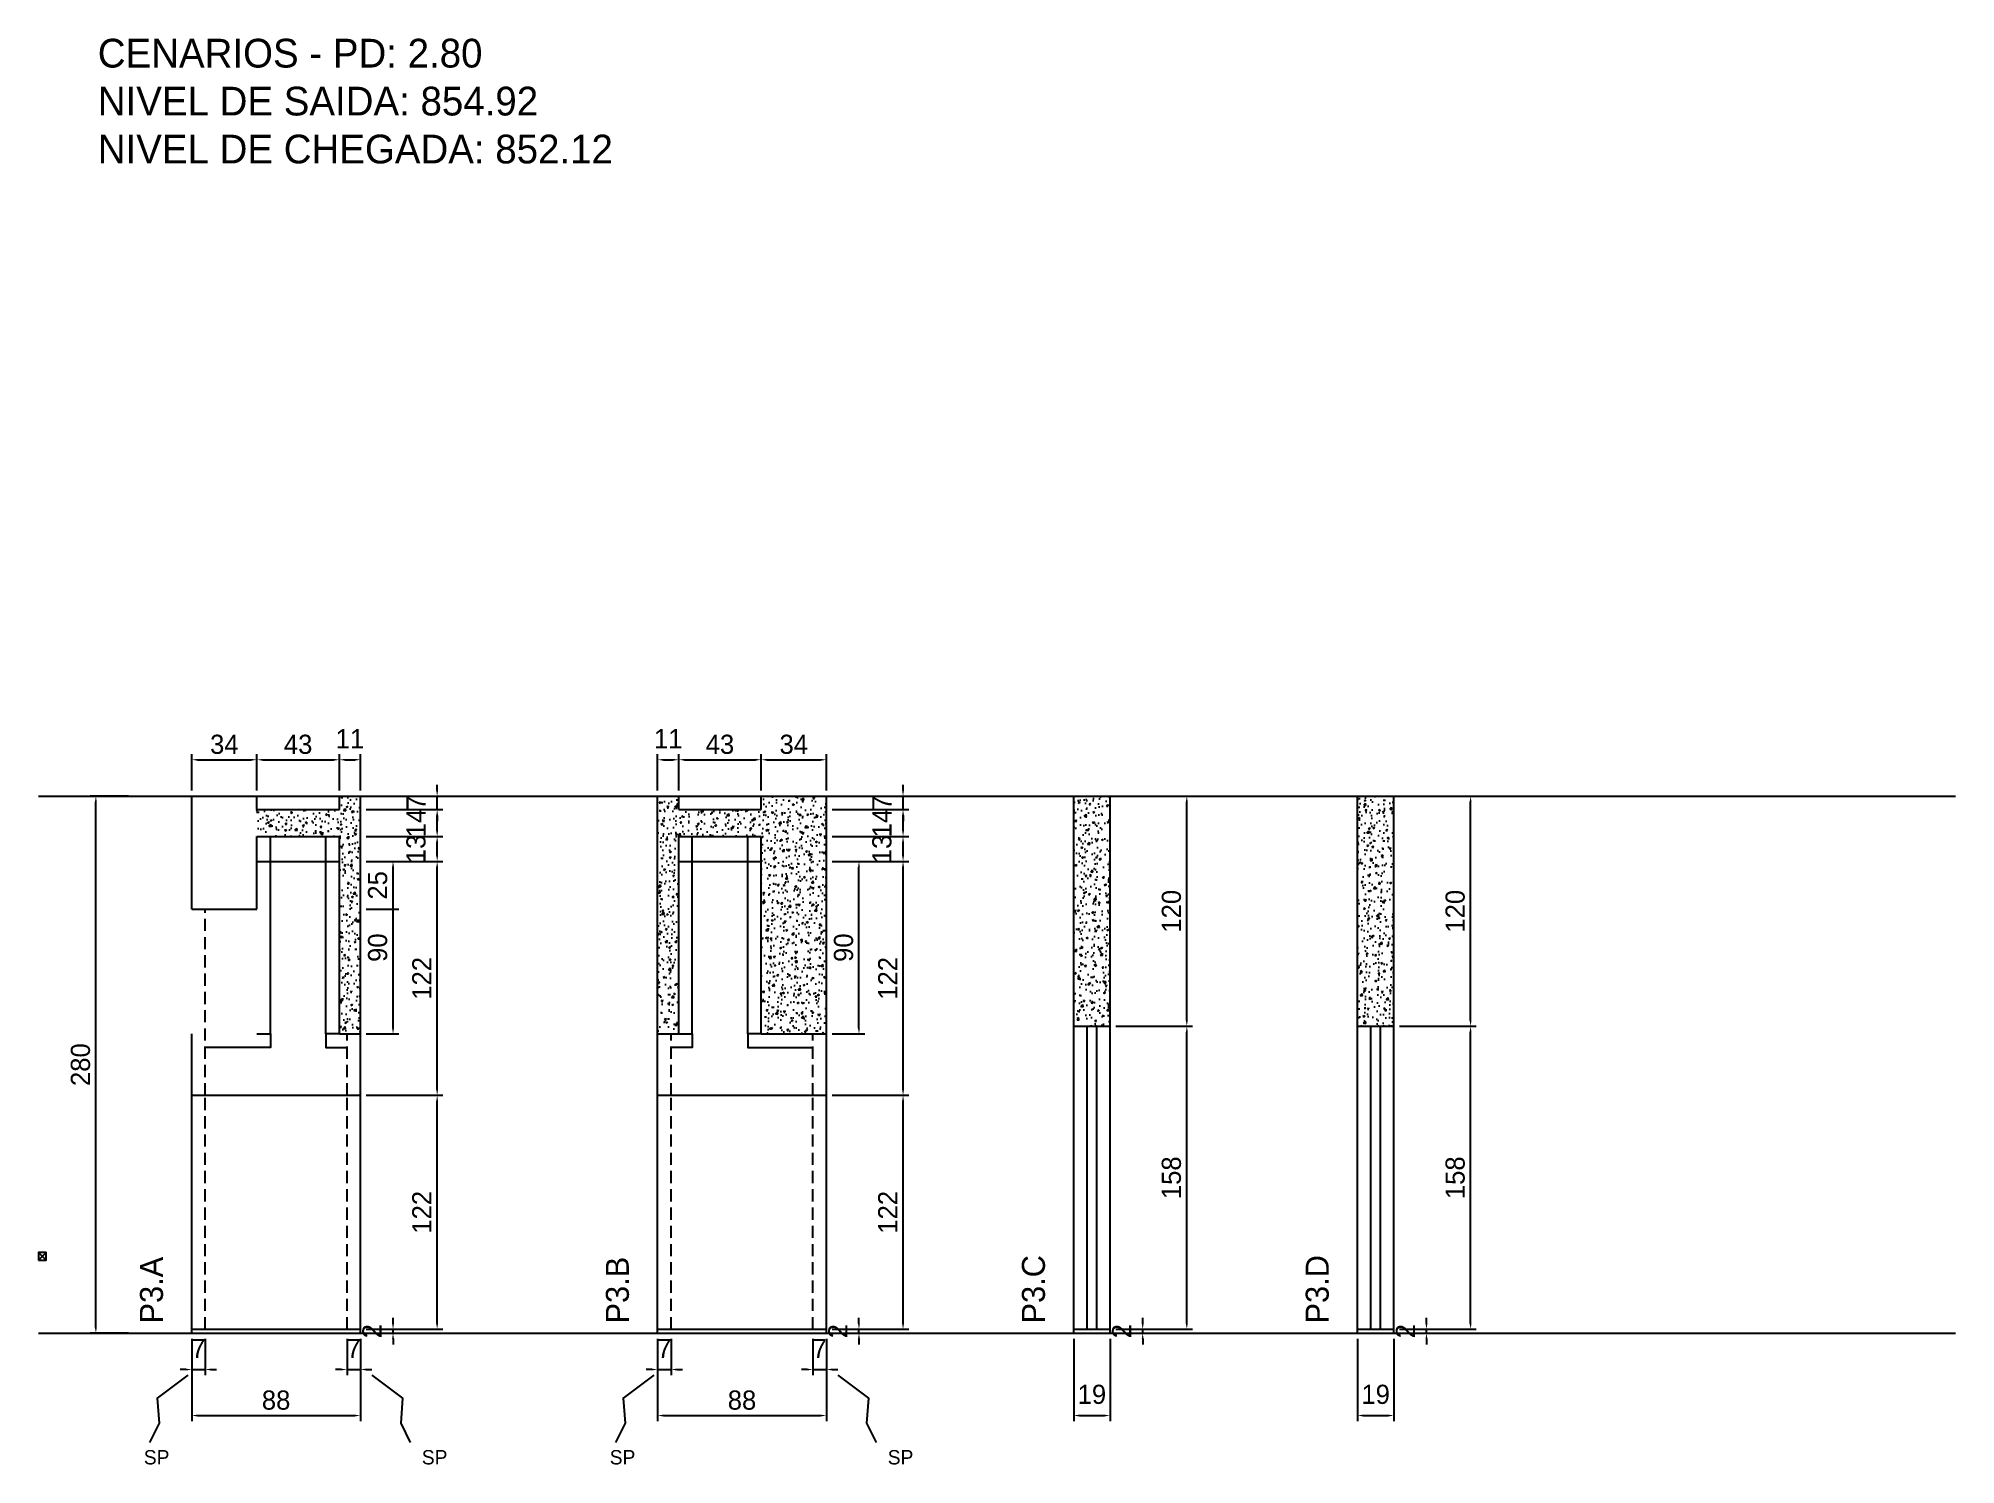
# Model space of a CAD drawing. Header units: centimetres. Extents: x 0 to 1000, y -449 to 295.
import ezdxf

# ---------------------------------------------------------------- set-up
doc = ezdxf.new("R2010")
doc.units = ezdxf.units.CM
doc.linetypes.add('DASHED', pattern=[2, -2])
doc.linetypes.add('HIDDEN', pattern=[9.525, 6.35, -3.175])
for name, color, linetype in [('COTA', 241, 'Continuous'), ('NOMENCLATURA', 7, 'Continuous'), ('Nível', 160, 'Continuous'), ('Painéis', 200, 'Continuous'), ('SARR_2.2x7', 40, 'Continuous'), ('Sarrafo de Pressão', 42, 'HIDDEN'), ('texto', 7, 'Continuous')]:
    doc.layers.add(name, color=color, linetype=linetype)
doc.dimstyles.new('PAINEL', dxfattribs={"dimtxt": 10, "dimasz": 3, "dimexe": 3, "dimexo": 3, "dimgap": 3, "dimtad": 1, "dimcen": 2.5, "dimclrd": 4, "dimclre": 4, "dimclrt": 240, "dimazin": 3, "dimtfac": 1, "dimtmove": 0, "dimatfit": 3})

# ---------------------------------------------------------------- blocks, each defined once
blk = doc.blocks.new('MULDURA')
at = {"layer": 'Paineis'}
for p, q in [((0, 0), (4, 4)), ((4, 0), (0, 4))]:
    blk.add_line(p, q, dxfattribs=at)
blk.add_lwpolyline([(0, 0), (4, 0), (4, 4), (0, 4)], close=True, dxfattribs=at)

msp = doc.modelspace()

# ---------------------------------------------------------------- hatches: boundary and pattern name
at = {"layer": 'COTA'}
h = msp.add_hatch(dxfattribs=at)
h.set_pattern_fill('AR-CONC', color=256, scale=0.05)
h.paths.add_polyline_path([(157, -224), (168, -224), (168, -100), (157, -100)])
h.paths.add_polyline_path([(80, -159), (114, -159), (114, -100), (80, -100)])
h.paths.add_polyline_path([(80, -159), (114, -159), (114, -100), (80, -100)])
h.paths.add_polyline_path([(114, -121), (157, -121), (157, -107), (114, -107)])
h = msp.add_hatch(dxfattribs=at)
h.set_pattern_fill('AR-CONC', color=256, scale=0.05)
h.paths.add_polyline_path([(323, -224), (334, -224), (334, -100), (323, -100)])
h.paths.add_polyline_path([(377, -224), (411, -224), (411, -100), (377, -100)])
h.paths.add_polyline_path([(334, -121), (377, -121), (377, -107), (334, -107)])
h = msp.add_hatch(dxfattribs=at)
h.set_pattern_fill('AR-CONC', color=256, scale=0.05)
h.paths.add_polyline_path([(540, -220), (559, -220), (559, -100), (540, -100)])
h = msp.add_hatch(dxfattribs=at)
h.set_pattern_fill('AR-CONC', color=256, scale=0.05)
h.paths.add_polyline_path([(688, -220), (707, -220), (707, -100), (688, -100)])

# ---------------------------------------------------------------- linework, layer by layer
for p, q in [((80, -100), (114, -100)), ((80, -100), (114, -100)), ((80, -159), (80, -100)), ((80, -159), (80, -100)), ((114, -107), (114, -100)), ((157, -100), (168, -100)), ((157, -107), (157, -100)), ((168, -224), (168, -100)), ((323, -100), (334, -100)), ((323, -224), (323, -100)), ((334, -107), (334, -100)), ((377, -100), (411, -100)), ((377, -107), (377, -100)), ((411, -224), (411, -100)), ((540, -220), (540, -100)), ((540, -100), (559, -100)), ((559, -220), (559, -100)), ((688, -220), (688, -100)), ((688, -100), (707, -100)), ((707, -220), (707, -100))]:
    msp.add_line(p, q, dxfattribs=at)
at = {"layer": 'COTA', "color": 4}
for points in [[(78, -402), (62, -414), (63, -427), (58, -437)], [(174, -402), (190, -414), (189, -427), (194, -437)], [(321, -402), (305, -414), (306, -427), (301, -437)], [(417, -402), (433, -414), (432, -427), (437, -437)]]:
    msp.add_lwpolyline(points, dxfattribs=at)
at = {"layer": 'Nível', "linetype": 'DASHED'}
for points in [[(0, -100), (1000, -100)], [(0, -380), (1000, -380)]]:
    msp.add_lwpolyline(points, dxfattribs=at)
at = {"layer": 'Painéis'}
for p, q in [((114, -100), (157, -100)), ((114, -107), (114, -100)), ((157, -107), (157, -100)), ((334, -100), (377, -100)), ((334, -107), (334, -100)), ((377, -107), (377, -100)), ((114, -159), (114, -121)), ((114, -159), (114, -121)), ((114, -121), (157, -121)), ((157, -224), (157, -121)), ((334, -224), (334, -121)), ((334, -121), (377, -121)), ((377, -224), (377, -121)), ((114, -134), (157, -134)), ((334, -134), (377, -134)), ((80, -159), (114, -159)), ((80, -159), (114, -159)), ((540, -220), (559, -220)), ((540, -380), (540, -220)), ((559, -380), (559, -220)), ((688, -220), (707, -220)), ((688, -380), (688, -220)), ((707, -380), (707, -220)), ((80, -380), (80, -224)), ((157, -224), (168, -224)), ((168, -380), (168, -224)), ((323, -224), (334, -224)), ((323, -380), (323, -224)), ((377, -224), (411, -224)), ((411, -380), (411, -224)), ((80, -256), (168, -256)), ((323, -256), (411, -256)), ((80, -378), (168, -378)), ((323, -378), (411, -378)), ((540, -378), (559, -378)), ((688, -378), (707, -378))]:
    msp.add_line(p, q, dxfattribs=at)
at = {"layer": 'SARR_2.2x7'}
for p, q in [((114, -107), (157, -107)), ((334, -107), (377, -107))]:
    msp.add_line(p, q, dxfattribs=at)
for points in [[(121, -134), (121, -121)], [(150, -134), (150, -121)], [(341, -134), (341, -121)], [(370, -134), (370, -121)], [(121, -224), (121, -134)], [(150, -224), (150, -134)], [(341, -224), (341, -134)], [(370, -224), (370, -134)], [(547, -378), (547, -220)], [(552, -378), (552, -220)], [(695, -378), (695, -220)], [(700, -378), (700, -220)], [(114, -224), (121, -224), (121, -231), (87, -231)], [(157, -224), (150, -224), (150, -231), (161, -231)], [(334, -224), (341, -224), (341, -231), (330, -231)], [(377, -224), (370, -224), (370, -231), (404, -231)]]:
    msp.add_lwpolyline(points, dxfattribs=at)
at = {"layer": 'Sarrafo de Pressão', "linetype": 'HIDDEN'}
for points in [[(87, -256), (87, -159)], [(161, -256), (161, -224)], [(330, -256), (330, -224)], [(404, -256), (404, -224)], [(87, -378), (87, -256)], [(161, -378), (161, -256)], [(330, -378), (330, -256)], [(404, -378), (404, -256)]]:
    msp.add_lwpolyline(points, dxfattribs=at)

# ---------------------------------------------------------------- block references
at = {"layer": 'COTA'}
msp.add_blockref('MULDURA', (0, -342), dxfattribs=at)

# ---------------------------------------------------------------- texts
at = {"layer": 'NOMENCLATURA'}
for s, p in [('CENARIOS - PD: 2.80', (31, 280)), ('NIVEL DE SAIDA: 854.92', (31, 255)), ('NIVEL DE CHEGADA: 852.12', (31, 230))]:
    msp.add_text(s, height=15, dxfattribs=at).set_placement(p)
for s, p in [('P3.C', (525, -375)), ('P3.A', (65, -375)), ('P3.B', (308, -375)), ('P3.D', (673, -375))]:
    msp.add_text(s, height=12, rotation=90, dxfattribs=at).set_placement(p)
at = {"layer": 'texto', "color": 4, "char_height": 7.5, "attachment_point": 1}
for insert in [(55, -441), (200, -441), (298, -441), (443, -441)]:
    msp.add_mtext('SP', dxfattribs=dict(at, insert=insert))

# ---------------------------------------------------------------- dimensions: what is measured, and where the dimension line sits
at = {"layer": 'COTA', "color": 4}
for base, p1, p2 in [((80, -81), (80, -100), (114, -100)), ((80, -81), (80, -100), (114, -100)), ((114, -81), (114, -100), (157, -100)), ((157, -81), (157, -100), (168, -100)), ((323, -81), (323, -100), (334, -100)), ((334, -81), (334, -100), (377, -100)), ((377, -81), (377, -100), (411, -100)), ((80, -399), (80, -380), (87, -380)), ((80, -423), (80, -380), (168, -380)), ((161, -399), (161, -380), (168, -380)), ((323, -399), (323, -380), (330, -380)), ((323, -423), (323, -380), (411, -380)), ((404, -399), (404, -380), (411, -380)), ((540, -423), (540, -380), (559, -380)), ((688, -423), (688, -380), (707, -380))]:
    msp.add_linear_dim(base=base, p1=p1, p2=p2, dimstyle='PAINEL', dxfattribs=at).render()
at = {"layer": 'COTA'}
msp.add_linear_dim(base=(30, -380), p1=(50, -380), p2=(50, -100), angle=90, dimstyle='PAINEL', dxfattribs=at).render()
at = {"layer": 'COTA', "color": 4}
for base, p1, p2 in [((208, -107), (168, -107), (168, -100)), ((451, -107), (411, -107), (411, -100)), ((599, -220), (559, -220), (559, -100)), ((747, -220), (707, -220), (707, -100)), ((208, -121), (168, -121), (168, -107)), ((451, -121), (411, -121), (411, -107)), ((208, -134), (168, -134), (168, -121)), ((451, -134), (411, -134), (411, -121)), ((208, -256), (168, -256), (168, -134)), ((185, -224), (168, -224), (168, -134)), ((185, -159), (168, -159), (168, -134)), ((451, -256), (411, -256), (411, -134)), ((428, -224), (411, -224), (411, -134)), ((599, -378), (559, -378), (559, -220)), ((747, -378), (707, -378), (707, -220)), ((208, -378), (168, -378), (168, -256)), ((451, -378), (411, -378), (411, -256)), ((185, -380), (168, -380), (168, -378)), ((428, -380), (411, -380), (411, -378)), ((576, -380), (559, -380), (559, -378)), ((724, -380), (707, -380), (707, -378))]:
    msp.add_linear_dim(base=base, p1=p1, p2=p2, angle=90, dimstyle='PAINEL', dxfattribs=at).render()

doc.saveas('drawing.dxf')
